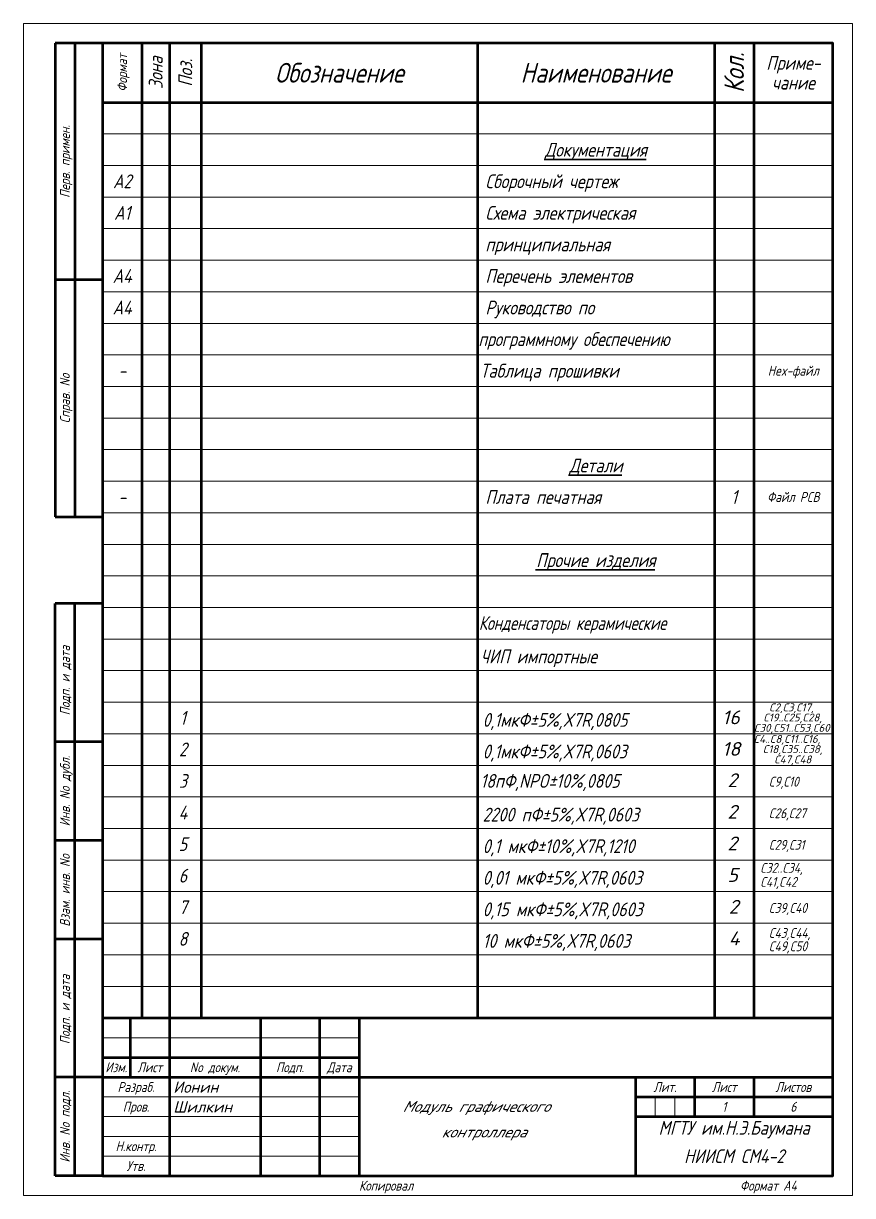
# Model space of a CAD drawing. Header units: inches. Extents: x 0 to 2069, y -420 to 0.
# Drawn here: x 738 to 948, y -420 to -123 of the extents above; entities that cross this region are included whole.
import ezdxf
from ezdxf.enums import TextEntityAlignment as Align

# ---------------------------------------------------------------- set-up
doc = ezdxf.new("R2010")
doc.units = ezdxf.units.IN
doc.header["$MEASUREMENT"] = 0
for name, color, linetype, lineweight in [('OSN25', 2, 'Continuous', 20), ('OSN50', 3, 'Continuous', 50), ('TEXT', 1, 'Continuous', 30)]:
    doc.layers.add(name, color=color, linetype=linetype, lineweight=lineweight)
doc.styles.add('E', font='simplex.shx', dxfattribs={"width": 0.8, "oblique": 15})
doc.styles.add('E1', font='simplex.shx', dxfattribs={"oblique": 15})
doc.styles.add('ISOCPEUR0', font='isocpeur.ttf', dxfattribs={"height": 2.87999})
doc.styles.add('ISOCPEUR1', font='isocpeui.ttf', dxfattribs={"height": 4.7625})

msp = doc.modelspace()

# ---------------------------------------------------------------- linework, layer by layer
at = {"layer": 'OSN25'}
for p, q in [((758.03, -150.99), (943.03, -150.99)), ((758.03, -158.99), (943.03, -158.99)), ((758.03, -166.99), (943.03, -166.99)), ((758.03, -174.99), (943.03, -174.99)), ((758.03, -174.99), (943.03, -174.99)), ((758.03, -182.99), (943.03, -182.99)), ((758.03, -190.99), (943.03, -190.99)), ((758.03, -198.99), (943.03, -198.99)), ((758.03, -206.99), (943.03, -206.99)), ((758.03, -214.99), (943.03, -214.99)), ((758.03, -222.99), (943.03, -222.99)), ((758.03, -230.99), (943.03, -230.99)), ((758.03, -238.99), (943.03, -238.99)), ((758.03, -246.99), (943.03, -246.99)), ((758.03, -254.99), (943.03, -254.99)), ((758.03, -262.99), (943.03, -262.99)), ((758.03, -270.99), (943.03, -270.99)), ((758.03, -278.99), (943.03, -278.99)), ((758.03, -286.99), (943.03, -286.99)), ((758.03, -294.99), (943.03, -294.99)), ((758.03, -302.99), (943.03, -302.99)), ((758.03, -310.99), (943.03, -310.99)), ((758.03, -318.99), (943.03, -318.99)), ((758.03, -326.99), (943.03, -326.99)), ((758.03, -334.99), (943.03, -334.99)), ((758.03, -342.99), (943.03, -342.99)), ((758.03, -350.99), (943.03, -350.99)), ((758.03, -358.99), (943.03, -358.99)), ((758.03, -366.99), (943.03, -366.99)), ((758.03, -379.99), (823.03, -379.99)), ((758.03, -394.99), (823.03, -394.99)), ((898.03, -394.99), (898.03, -399.99)), ((903.03, -394.99), (903.03, -399.99)), ((758.03, -399.99), (823.03, -399.99)), ((758.03, -404.99), (823.03, -404.99)), ((758.03, -409.99), (823.03, -409.99))]:
    msp.add_line(p, q, dxfattribs=at)
msp.add_lwpolyline([(738.03, -419.99), (948.03, -419.99), (948.03, -122.99), (738.03, -122.99)], close=True, dxfattribs=at)
at = {"layer": 'OSN50'}
for p, q in [((751.03, -127.99), (751.03, -247.99)), ((768.03, -127.99), (768.03, -374.99)), ((775.03, -127.99), (775.03, -374.99)), ((783.03, -127.99), (783.03, -374.99)), ((853.03, -127.99), (853.03, -374.99)), ((913.03, -127.99), (913.03, -374.99)), ((923.03, -127.99), (923.03, -374.99)), ((758.03, -142.99), (943.03, -142.99)), ((751.03, -414.99), (751.03, -269.99)), ((758.03, -374.99), (943.03, -374.99)), ((765.03, -374.99), (765.03, -389.99)), ((775.03, -374.99), (775.03, -414.99)), ((798.03, -374.99), (798.03, -414.99)), ((813.03, -374.99), (813.03, -414.99)), ((823.03, -374.99), (823.03, -414.99)), ((758.03, -384.99), (823.03, -384.99)), ((758.03, -389.99), (823.03, -389.99)), ((823.03, -389.99), (943.03, -389.99)), ((893.03, -389.99), (893.03, -414.99)), ((908.03, -389.99), (908.03, -399.99)), ((923.03, -389.99), (923.03, -399.99)), ((893.03, -394.99), (943.03, -394.99)), ((893.03, -399.99), (943.03, -399.99))]:
    msp.add_line(p, q, dxfattribs=at)
for points in [[(758.03, -127.99), (746.03, -127.99)], [(746.03, -127.99), (746.03, -247.99)], [(758.03, -187.99), (746.03, -187.99)], [(746.03, -247.99), (758.03, -247.99)], [(746.03, -414.99), (746.03, -269.99)], [(758.03, -269.99), (746.03, -269.99)], [(758.03, -304.99), (746.03, -304.99)], [(758.03, -329.99), (746.03, -329.99)], [(758.03, -354.99), (746.03, -354.99)], [(758.03, -389.99), (746.03, -389.99)], [(758.03, -414.99), (746.03, -414.99)]]:
    msp.add_lwpolyline(points, dxfattribs=at)
msp.add_lwpolyline([(758.03, -414.99), (943.03, -414.99), (943.03, -127.99), (758.03, -127.99)], close=True, dxfattribs=at)

# ---------------------------------------------------------------- texts
at = {"layer": 'TEXT', "style": 'E', "oblique": 15, "width": 0.8}
for s, height, p in [('Формат', 2.5, (763.03, -135.49)), ('Кол.', 5, (918.03, -135.49)), ('Зона', 3.5, (771.53, -135.49)), ('Поз.', 3.5, (779.03, -135.49)), ('Перв. примен.', 2.5, (748.53, -157.99)), ('Справ. No', 2.5, (748.53, -217.99)), ('Подп. и дата', 2.5, (748.53, -289.49)), ('Инв. No дубл.', 2.5, (748.53, -317.5)), ('Взам. инв. No', 2.5, (748.53, -342.66)), ('Подп. и дата', 2.5, (748.53, -372.83)), ('Инв. No подл.', 2.5, (748.53, -402.5))]:
    msp.add_text(s, height=height, rotation=90, dxfattribs=at).set_placement(p, align=Align.MIDDLE_CENTER)
for s, height, p in [('Обозначение', 5, (818.03, -135.49)), ('Наименование', 5, (883.03, -135.49)), ('Приме-', 3.5, (933.03, -132.99)), ('чание', 3.5, (933.03, -137.99)), ('%%uДокументация', 3.5, (883.03, -154.99)), ('A2', 3.5, (763.03, -162.99)), ('A1', 3.5, (763.03, -170.99)), ('A4', 3.5, (763.03, -186.99)), ('A4', 3.5, (763.03, -194.99)), ('Hex-файл', 2.5, (933.03, -210.99)), ('-', 3.5, (763.03, -210.99)), ('%%uДетали', 3.5, (883.03, -234.99)), ('-', 3.5, (763.03, -242.99)), ('1', 3.5, (918.03, -242.99)), ('Файл PCB', 2.5, (933.03, -242.99)), ('%%uПрочие изделия', 3.5, (883.03, -258.99)), ('1', 3.5, (778.41, -298.94)), ('2', 3.5, (778.41, -306.94)), ('3', 3.5, (778.41, -314.94)), ('4', 3.5, (778.41, -322.94)), ('5', 3.5, (778.41, -330.94)), ('6', 3.5, (778.41, -338.94)), ('7', 3.5, (778.41, -346.94)), ('8', 3.5, (778.41, -354.94)), ('Изм.', 2.5, (761.53, -387.49)), ('Лист', 2.5, (770.03, -387.49)), ('No докум.', 2.5, (786.53, -387.49)), ('Подп.', 2.5, (805.53, -387.49)), ('Дата', 2.5, (818.03, -387.49)), ('Разраб.', 2.5, (766.53, -392.49)), ('Лит.', 2.5, (900.53, -392.49)), ('Лист', 2.5, (915.53, -392.49)), ('Листов', 2.5, (933.03, -392.49)), ('Пров.', 2.5, (766.53, -397.49)), ('1', 2.5, (915.53, -397.49)), ('6', 2.5, (933.03, -397.49)), ('МГТУ им.Н.Э.Баумана', 3.5, (918.03, -402.83)), ('Н.контр.', 2.5, (766.53, -407.49)), ('НИИСМ СМ4-2', 3.5, (918.03, -410.02)), ('Утв.', 2.5, (766.53, -412.49))]:
    msp.add_text(s, height=height, dxfattribs=at).set_placement(p, align=Align.MIDDLE_CENTER)
at = {"layer": 'TEXT', "style": 'E', "oblique": 15}
for s, width, p in [('Сборочный чертеж', 0.8, (855.03, -162.99)), ('Схема электрическая', 0.8, (855.03, -170.99)), ('принципиальная', 0.8, (855.03, -178.99)), ('Перечень элементов', 0.8, (855.03, -186.99)), ('Руководство по', 0.8, (855.03, -194.99)), ('программному обеспечению', 0.77, (853.26, -202.99)), ('Таблица прошивки', 0.8, (853.72, -210.99)), ('Плата печатная', 0.8, (855.03, -242.99))]:
    msp.add_text(s, height=3.5, dxfattribs=dict(at, width=width)).set_placement(p, align=Align.MIDDLE_LEFT)
at = {"layer": 'TEXT', "lineweight": 30, "style": 'E1', "oblique": 15}
for s, width, p in [('Конденсаторы керамические', 0.73, (853.38, -276.67)), ('ЧИП импортные', 0.8, (853.82, -285.13)), ('0,1мкФ±5%%%,X7R,0805', 0.8, (854.34, -301.22)), ('0,1мкФ±5%%%,X7R,0603', 0.8, (854.34, -309.22)), ('18пФ,NPO±10%%%,0805', 0.8, (853.77, -316.68)), ('2200 пФ±5%%%,X7R,0603', 0.8, (854.34, -325.22)), ('0,1 мкФ±10%%%,X7R,1210', 0.8, (854.34, -333.22)), ('0,01 мкФ±5%%%,X7R,0603', 0.8, (854.34, -341.22)), ('0,15 мкФ±5%%%,X7R,0603', 0.8, (854.34, -349.22)), ('10 мкФ±5%%%,X7R,0603', 0.8, (854.34, -357.22))]:
    msp.add_text(s, height=3.5, dxfattribs=dict(at, width=width)).set_placement(p)
at = {"layer": 'TEXT', "style": 'ISOCPEUR1'}
for s, p in [('C2,С3,С17,', (926.86, -297.29)), ('С19..С25,C28,', (925.47, -299.87)), ('C30,C51..C53,C60', (923.03, -302.48)), ('С4..C8,C11..C16,', (923.03, -305.29)), ('C18,C35..C38,', (925.27, -307.87)), ('С47,C48', (928.22, -310.48))]:
    msp.add_text(s, height=2, dxfattribs=at).set_placement(p)
at = {"layer": 'TEXT', "oblique": 15}
for s, height, style, p in [('16', 3.5, 'E1', (915, -300.57)), ('18', 3.5, 'E1', (915, -308.57)), ('2', 3.5, 'E1', (916.34, -316.51)), ('2', 3.5, 'E1', (916.34, -324.51)), ('2', 3.5, 'E1', (916.34, -332.51)), ('5', 3.5, 'E1', (916.34, -340.51)), ('2', 3.5, 'E1', (916.67, -348.57)), ('4', 3.5, 'E1', (916.67, -356.57)), ('Ионин', 2.88, 'ISOCPEUR0', (775.98, -393.95)), ('Шилкин', 2.88, 'ISOCPEUR0', (775.98, -398.95)), ('Модуль графического ', 2.7851, 'ISOCPEUR1', (834.01, -398.8)), ('контроллера ', 2.7851, 'ISOCPEUR1', (843.9, -405.28))]:
    msp.add_text(s, height=height, dxfattribs=dict(at, style=style)).set_placement(p)
at = {"layer": 'TEXT', "style": 'E1', "oblique": 15, "width": 0.8}
for s, p in [('C9,С10', (926.78, -316.37)), ('C26,С27', (926.78, -324.37)), ('C29,С31', (926.78, -332.37)), ('С32..C34,', (924.67, -338.21)), ('С41,C42', (924.67, -341.76)), ('C39,C40', (926.78, -348.37)), ('C43,C44,', (926.78, -354.7)), ('C49,C50', (926.78, -358.08))]:
    msp.add_text(s, height=2.5, dxfattribs=at).set_placement(p)
at = {"layer": 'TEXT', "linetype": 'Continuous', "style": 'E', "oblique": 15, "width": 0.8}
for s, p in [('Копировал', (823.03, -418.74)), ('Формат A4', (919.53, -418.74))]:
    msp.add_text(s, height=2.5, dxfattribs=at).set_placement(p)

doc.saveas('drawing.dxf')
